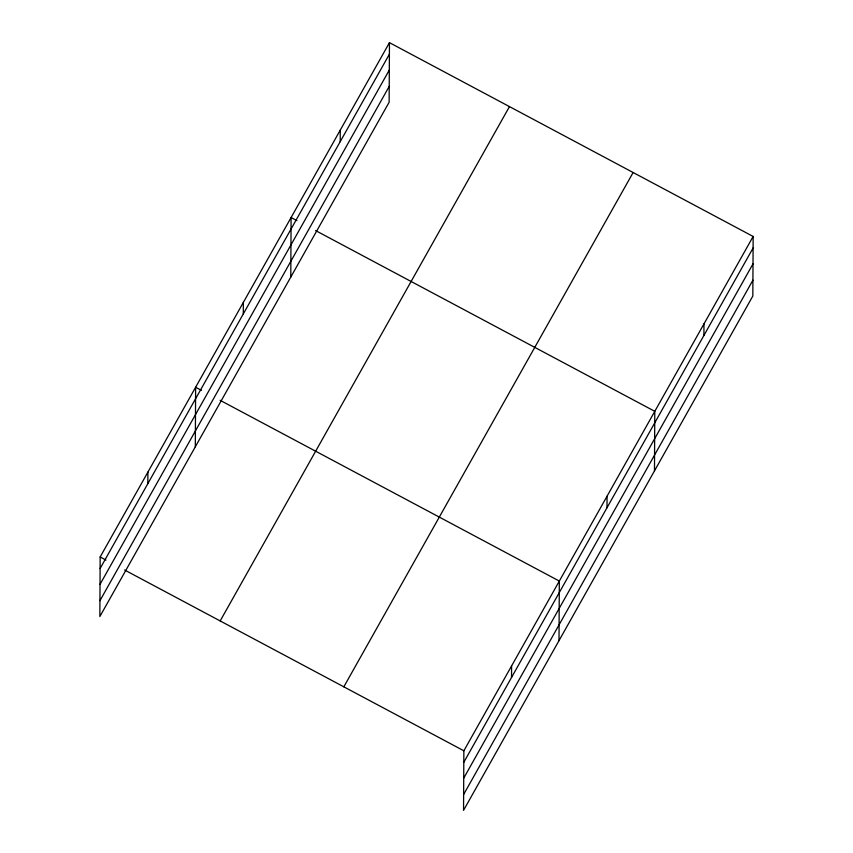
<?xml version="1.0" encoding="UTF-8"?>
<svg xmlns="http://www.w3.org/2000/svg" width="853" height="853" viewBox="0 0 853 853"><rect width="100%" height="100%" fill="white"/><g stroke="black" fill="none" stroke-linecap="round" stroke-linejoin="round"><path stroke-width="1.28" d="M389.458 42.65L100.164 556.977L99.854 616.538L389.139 102.211L389.458 42.65L753.146 236.462L752.836 296.023L463.542 810.35L463.861 750.789L753.146 236.462M147.836 483.662L147.9 472.114M195.316 446.812L195.625 387.251L201.457 390.354M243.297 313.936L243.361 302.389M290.788 277.086L291.097 217.515L296.919 220.628M340.219 141.641L340.272 130.082M511.533 677.474L511.587 665.926M559.014 640.624L559.323 581.064L220.095 400.292M606.995 507.748L607.059 496.201M654.475 470.899L654.795 411.338L315.567 230.555M703.906 335.453L703.97 323.895M100.1 568.524L389.394 54.208M100.014 584.369L389.309 70.042M99.929 600.693L389.224 86.366M220.181 620.931L509.476 106.604M343.834 686.825L633.129 172.509M463.797 762.337L753.092 248.02M463.712 778.181L753.007 263.865M463.627 794.506L752.922 280.179M100.164 556.977L105.985 560.08M124.634 570.017L463.861 750.789"/></g></svg>
